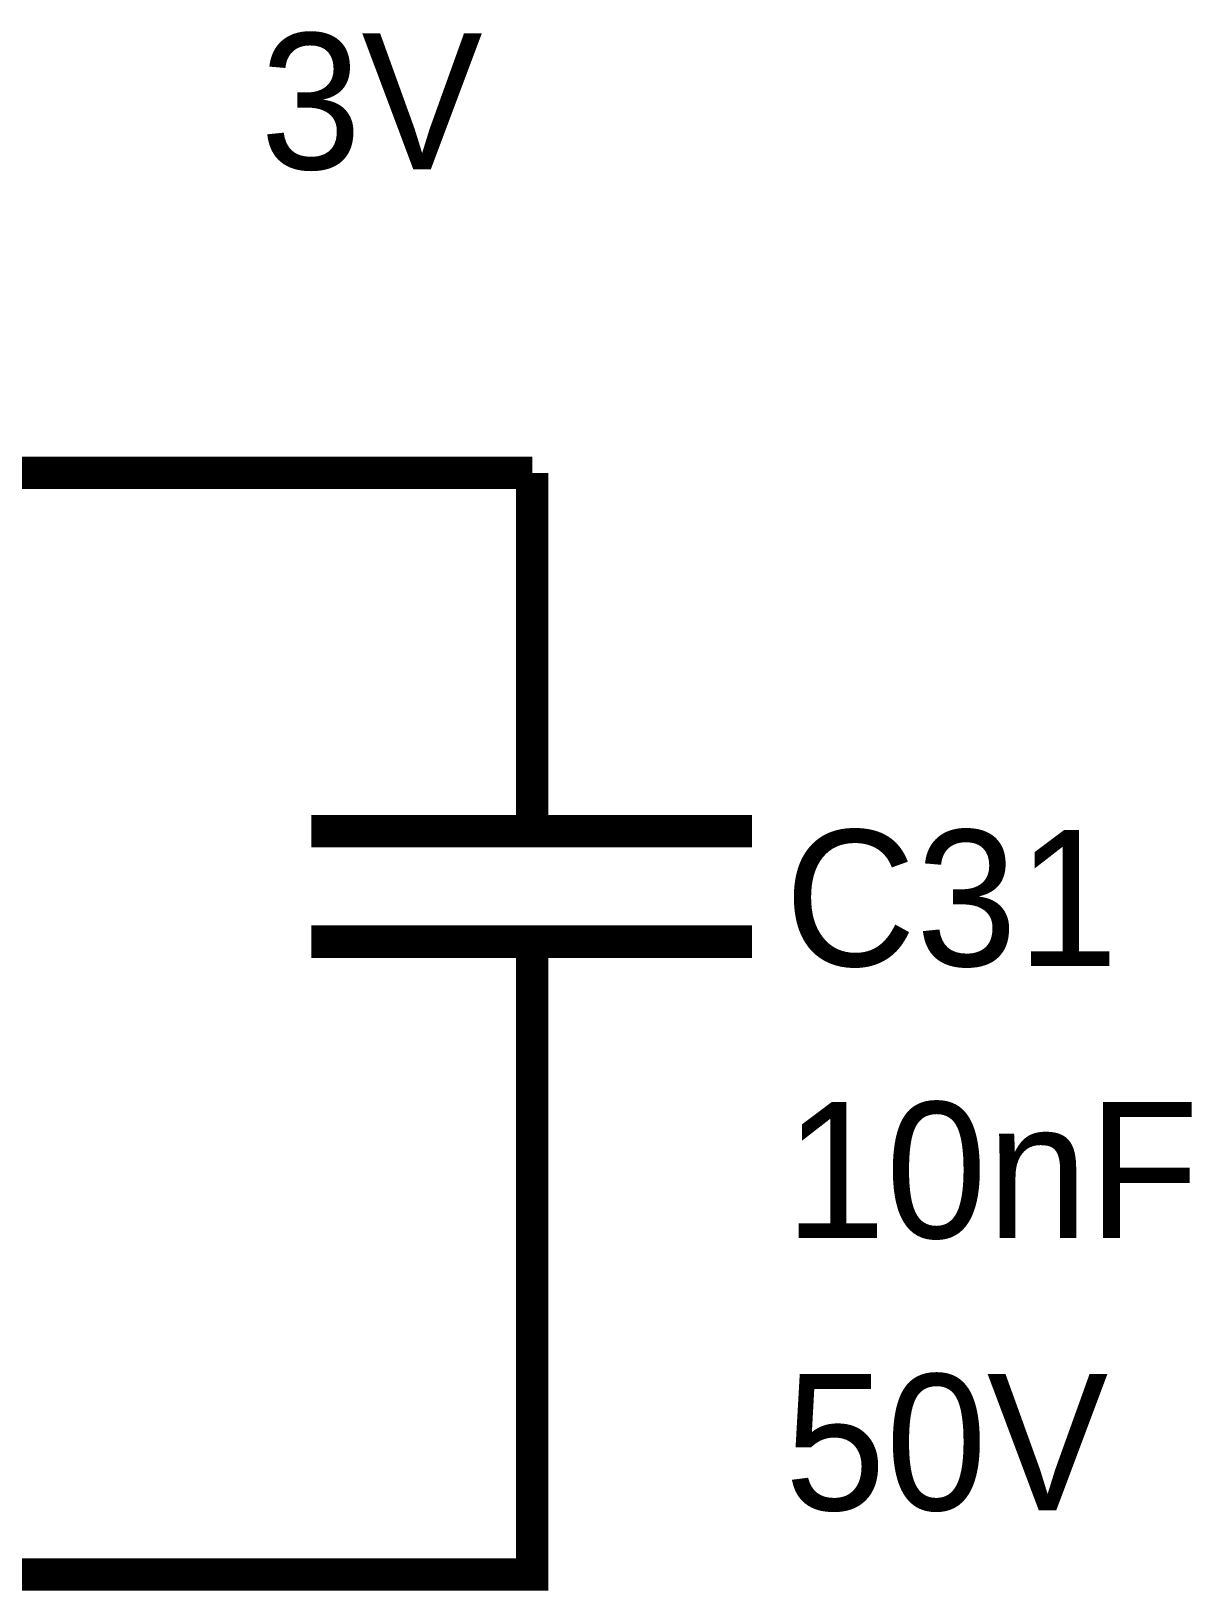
# Model space of a CAD drawing. Header units: inches. Extents: x 0 to 17, y 0 to 11.7.
# Drawn here: x 10.217 to 10.639, y 2.744 to 3.31 of the extents above; entities that cross this region are included whole.
import ezdxf

# ---------------------------------------------------------------- set-up
doc = ezdxf.new("R2010")
doc.units = ezdxf.units.IN
doc.header["$MEASUREMENT"] = 0
doc.layers.add('Sheet', color=255, linetype='Continuous')

msp = doc.modelspace()

# ---------------------------------------------------------------- linework, layer by layer
at = {"layer": 'Sheet'}
for points in [[(9.54923, 3.14991, 0.0118, 0.0118, 0), (9.99944, 3.14991, 0.0118, 0.0118, 0), (10.39939, 3.14991, 0.0118, 0.0118, 0)], [(10.39939, 3.04979, 0.0118, 0.0118, 0), (10.39939, 3.14991, 0.0118, 0.0118, 0)], [(10.39939, 3.04979, 0.0118, 0.0118, 0), (10.39939, 3.0198, 0.0118, 0.0118, 0)], [(10.31913, 3.0198, 0.0118, 0.0118, 0), (10.4792, 3.0198, 0.0118, 0.0118, 0)], [(10.4792, 2.97967, 0.0118, 0.0118, 0), (10.31913, 2.97967, 0.0118, 0.0118, 0)], [(10.39939, 2.94968, 0.0118, 0.0118, 0), (10.39939, 2.97967, 0.0118, 0.0118, 0)], [(10.39939, 2.94968, 0.0118, 0.0118, 0), (10.39939, 2.85, 0.0118, 0.0118, 0)], [(10.39939, 2.85, 0.0118, 0.0118, 0), (10.39939, 2.74988, 0.0118, 0.0118, 0), (9.99944, 2.74988, 0.0118, 0.0118, 0), (9.99944, 2.85, 0.0118, 0.0118, 0)]]:
    msp.add_lwpolyline(points, format="xyseb", dxfattribs=at)

# ---------------------------------------------------------------- texts
for s, p in [('3V', (10.30061, 3.26017)), ('C31', (10.4911, 2.97084)), ('10nF', (10.4911, 2.87205)), ('50V', (10.4911, 2.77326))]:
    msp.add_text(s, height=0.049396, dxfattribs=at).set_placement(p)

doc.saveas('drawing.dxf')
